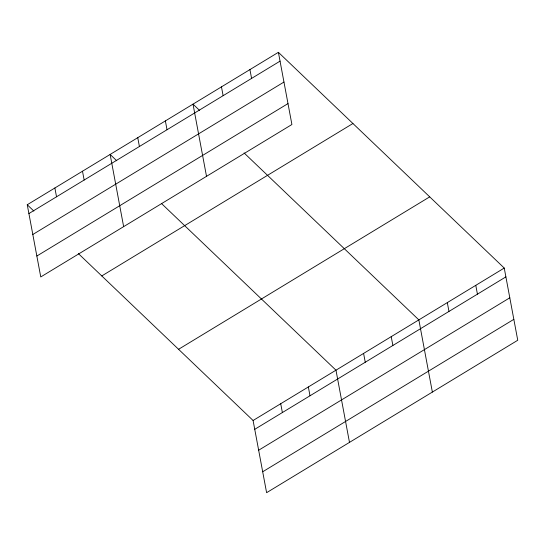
<?xml version="1.0" encoding="UTF-8"?>
<svg xmlns="http://www.w3.org/2000/svg" width="545" height="545" viewBox="0 0 545 545"><rect width="100%" height="100%" fill="white"/><g stroke="black" fill="none" stroke-linecap="round" stroke-linejoin="round"><path stroke-width="0.82" d="M278.393 52.313L291.909 124.512L40.759 276.942L27.25 204.75L278.393 52.313L504.241 268.058L517.75 340.25L266.607 492.687L253.091 420.488L78.337 253.548M28.899 213.572L280.048 61.142M32.816 234.486L283.959 82.05M36.849 256.027L287.992 103.598M101.779 275.94L352.922 123.511M178.562 349.297L429.712 196.861M253.091 420.488L504.241 268.058M254.747 429.317L505.889 276.887M258.657 450.225L509.807 297.795M262.69 471.772L513.84 319.343M199.62 110.458L193.005 104.143L206.514 176.335M244.092 152.947L418.853 319.888L432.362 392.08M116.739 160.761L110.131 154.446L123.64 226.638M161.817 203.823L335.972 370.184L349.481 442.383M27.25 204.75L33.858 211.065M475.778 285.335L477.427 294.157M447.316 302.611L448.964 311.433M391.221 336.653L392.877 345.476M363.597 353.419L365.252 362.248M249.93 69.59L251.586 78.419M308.347 386.957L309.996 395.779M221.468 86.866L223.123 95.688M280.723 403.722L282.371 412.551M165.38 120.908L167.029 129.737M137.756 137.674L139.404 146.503M82.499 171.212L84.155 180.034M54.875 187.977L56.53 196.806"/></g></svg>
